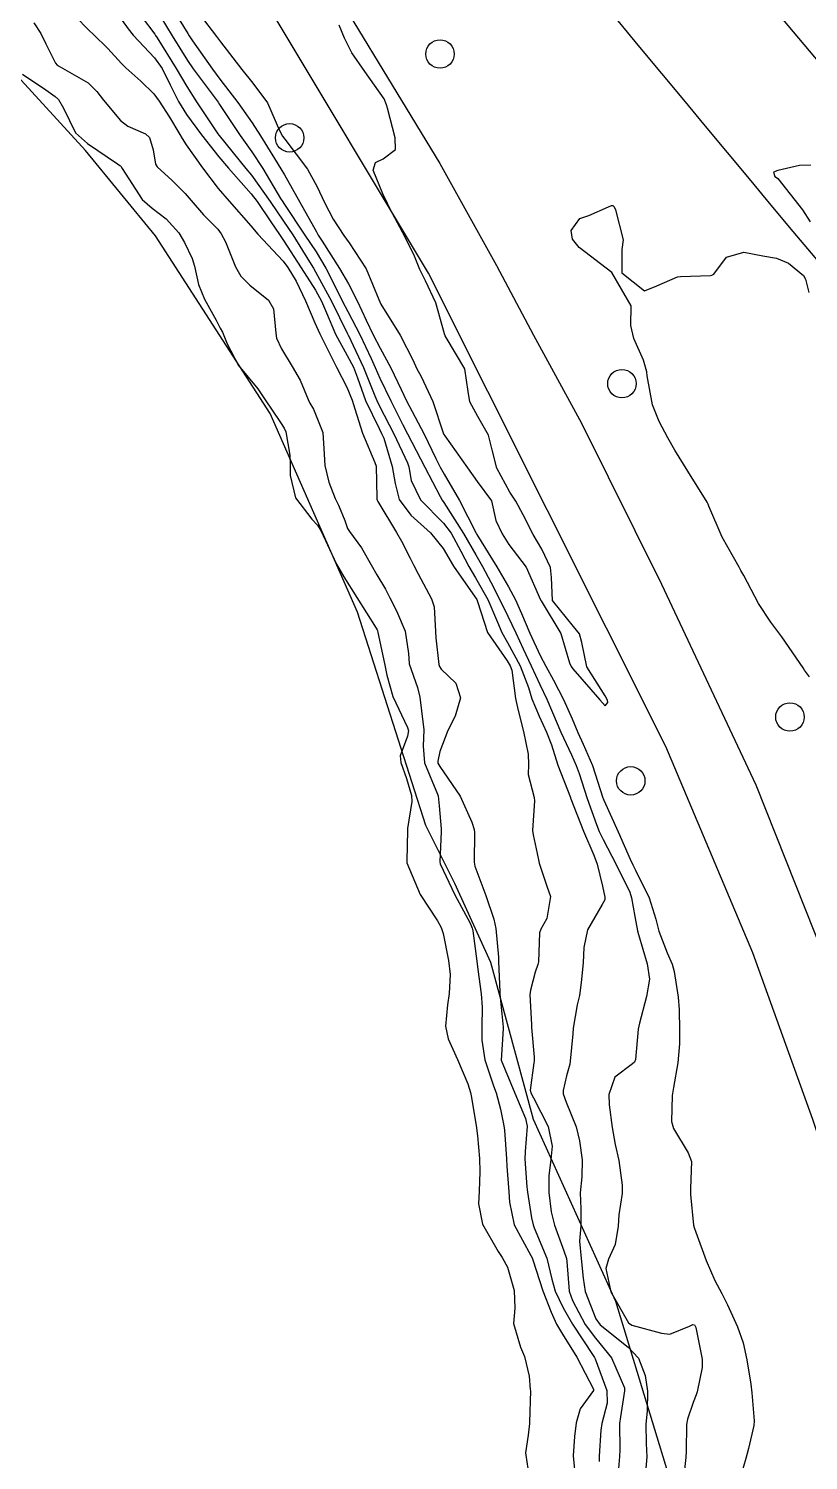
# Model space of a CAD drawing. Header units: metres. Extents: x 286371 to 293043, y 7462578 to 7466404.
# Drawn here: x 291645.5 to 291692.9, y 7463326.7 to 7463413.7 of the extents above; entities that cross this region are included whole.
import ezdxf

# ---------------------------------------------------------------- set-up
doc = ezdxf.new("R2010")
doc.units = ezdxf.units.M
doc.header["$MEASUREMENT"] = 0
for name, color, linetype in [('Curvas de Nivel 1m', 11, 'Continuous'), ('Curvas de Nivel 5m', 15, 'Continuous'), ('Divisas', 45, 'Continuous'), ('Linha Férrea', 20, 'Continuous'), ('Postes', 20, 'Continuous'), ('Vias primárias', 230, 'Continuous')]:
    doc.layers.add(name, color=color, linetype=linetype)

msp = doc.modelspace()

# ---------------------------------------------------------------- linework, layer by layer
at = {"layer": 'Curvas de Nivel 1m', "flags": 128}
for points, elevation in [([(291654.06, 7463415.312), (291655.206, 7463413.438), (291655.294, 7463413.293), (291655.502, 7463412.988), (291656.708, 7463411.271), (291657.165, 7463410.668), (291658.255, 7463409.248), (291659.126, 7463408), (291659.62, 7463407.227), (291660.474, 7463405.833), (291660.858, 7463405.208), (291661.079, 7463404.848), (291662.021, 7463403.19), (291663.027, 7463401.37), (291663.137, 7463401.173), (291663.375, 7463400.811), (291664.435, 7463399.153), (291664.97, 7463398.222), (291665.524, 7463397.136), (291666.057, 7463396.008), (291666.488, 7463395.121), (291666.912, 7463394.305), (291667.56, 7463393.104), (291668.181, 7463391.788), (291668.513, 7463391.09), (291668.854, 7463390.445), (291669.577, 7463389.073), (291670.291, 7463387.583), (291670.552, 7463387.058), (291670.798, 7463386.63), (291671.729, 7463385.04), (291672.745, 7463383.056), (291672.758, 7463383.024), (291672.788, 7463382.979), (291674.003, 7463381.005), (291674.696, 7463379.797), (291675.125, 7463378.988), (291675.487, 7463378.167), (291676.003, 7463376.974), (291676.634, 7463375.61), (291676.969, 7463374.959), (291677.443, 7463374.116), (291678.045, 7463372.943), (291678.566, 7463371.758), (291678.915, 7463370.929), (291679.251, 7463370.216), (291679.821, 7463368.915), (291680.438, 7463366.962), (291680.455, 7463366.905), (291680.493, 7463366.812), (291681.373, 7463364.891), (291682.099, 7463363.22), (291682.263, 7463362.877), (291682.429, 7463362.562), (291683.261, 7463360.862), (291683.664, 7463359.577), (291683.85, 7463358.852), (291684.354, 7463357.532), (291684.652, 7463356.84), (291684.776, 7463356.399), (291685.025, 7463354.834), (291685.072, 7463354.063), (291685.101, 7463352.832), (291685.107, 7463351.997), (291685.004, 7463350.833), (291684.729, 7463349.342), (291684.661, 7463348.846), (291684.617, 7463347.263), (291684.732, 7463346.844), (291685.631, 7463345.367), (291685.822, 7463344.829), (291685.776, 7463343.184), (291685.768, 7463342.83), (291685.957, 7463340.966), (291685.989, 7463340.826), (291686.09, 7463340.534), (291686.722, 7463338.815), (291687.253, 7463337.599), (291687.67, 7463336.8), (291688.024, 7463336.117), (291688.62, 7463334.785), (291688.964, 7463333.805), (291689.202, 7463332.776), (291689.438, 7463331.286), (291689.491, 7463330.771), (291689.635, 7463329.052), (291689.625, 7463328.769), (291689.295, 7463327.372), (291689.132, 7463326.776), (291688.857, 7463325.791)], 726), ([(291652.373, 7463414.488), (291653.205, 7463413.395), (291653.253, 7463413.324), (291653.344, 7463413.18), (291654.503, 7463411.305), (291655.158, 7463410.21), (291655.744, 7463409.285), (291657.045, 7463407.336), (291657.092, 7463407.265), (291657.114, 7463407.239), (291658.747, 7463405.24), (291659.078, 7463404.819), (291660.209, 7463403.217), (291661.036, 7463402.026), (291661.585, 7463401.196), (291662.608, 7463399.564), (291662.849, 7463399.176), (291662.981, 7463398.955), (291663.953, 7463397.159), (291664.925, 7463395.178), (291664.94, 7463395.144), (291664.959, 7463395.109), (291665.897, 7463393.129), (291666.584, 7463391.403), (291666.693, 7463391.117), (291666.859, 7463390.777), (291667.741, 7463389.101), (291668.57, 7463387.326), (291668.642, 7463387.087), (291668.792, 7463386.251), (291669.36, 7463385.076), (291670.753, 7463383.66), (291671.226, 7463383.047), (291671.801, 7463381.966), (291672.289, 7463381.031), (291672.704, 7463380.34), (291673.451, 7463379.013), (291674.034, 7463377.634), (291674.295, 7463377), (291674.645, 7463376.404), (291675.418, 7463374.983), (291675.916, 7463373.657), (291676.126, 7463372.971), (291676.568, 7463371.925), (291677.024, 7463370.957), (291677.327, 7463370.168), (291677.713, 7463368.947), (291678.465, 7463366.965), (291678.478, 7463366.935), (291678.493, 7463366.893), (291679.263, 7463364.922), (291679.895, 7463363.46), (291680.09, 7463362.91), (291680.414, 7463361.576), (291680.565, 7463360.902), (291680.558, 7463360.745), (291680.398, 7463360.468), (291679.512, 7463358.922), (291679.287, 7463357.855), (291679.253, 7463356.926), (291679.128, 7463355.73), (291679.012, 7463354.934), (291678.878, 7463354.364), (291678.643, 7463352.939), (291678.612, 7463352.607), (291678.461, 7463350.941), (291678.432, 7463350.761), (291678.24, 7463350.041), (291678.019, 7463349.156), (291678.027, 7463348.947), (291678.216, 7463348.439), (291678.81, 7463346.935), (291679.031, 7463346.082), (291679.174, 7463344.929), (291679.167, 7463343.911), (291679.064, 7463342.93), (291679.098, 7463341.946), (291679.095, 7463340.93), (291679.024, 7463339.991), (291679.125, 7463338.929), (291679.239, 7463337.733), (291679.369, 7463336.924), (291680.009, 7463335.265), (291680.273, 7463334.91), (291681.984, 7463333.548), (291682.612, 7463332.875), (291683.008, 7463331.819), (291683.151, 7463330.866), (291683.142, 7463329.65), (291683.051, 7463328.867), (291683.078, 7463327.685), (291683.12, 7463326.866), (291683.022, 7463325.711)], 728), ([(291653.229, 7463415.004), (291654.263, 7463413.309), (291655.182, 7463411.805), (291655.536, 7463411.289), (291656.753, 7463409.668), (291657.052, 7463409.266), (291657.142, 7463409.129), (291658.401, 7463407.245), (291659.099, 7463406.248), (291659.775, 7463405.224), (291660.849, 7463403.415), (291660.985, 7463403.205), (291661.053, 7463403.105), (291662.324, 7463401.185), (291663.004, 7463400.153), (291663.602, 7463399.165), (291664.27, 7463397.849), (291664.617, 7463397.149), (291664.945, 7463396.531), (291665.674, 7463395.133), (291666.353, 7463393.672), (291666.596, 7463393.119), (291666.884, 7463392.471), (291667.554, 7463391.104), (291668.288, 7463389.647), (291668.57, 7463389.088), (291668.826, 7463388.578), (291669.611, 7463387.072), (291670.551, 7463385.284), (291670.68, 7463385.056), (291670.772, 7463384.914), (291671.962, 7463383.036), (291672.725, 7463381.737), (291673.131, 7463381.018), (291673.637, 7463380.073), (291674.186, 7463379.002), (291674.669, 7463378.009), (291675.143, 7463376.987), (291675.595, 7463376.025), (291676.087, 7463374.973), (291676.602, 7463373.855), (291677.027, 7463372.958), (291677.378, 7463372.146), (291677.892, 7463370.944), (291678.534, 7463369.57), (291678.827, 7463368.93), (291679.007, 7463368.437), (291679.489, 7463366.92), (291680.046, 7463365.335), (291680.219, 7463364.908), (291680.457, 7463364.424), (291681.258, 7463362.892), (291682.074, 7463361.214), (291682.192, 7463360.878), (291682.387, 7463359.733), (291682.54, 7463358.872), (291682.6, 7463358.642), (291683.142, 7463356.862), (291683.272, 7463355.918), (291683.103, 7463354.863), (291682.659, 7463353.247), (291682.593, 7463352.878), (291682.417, 7463351.042), (291682.369, 7463350.882), (291682.252, 7463350.769), (291681.176, 7463349.964), (291680.812, 7463348.906), (291680.829, 7463348.291), (291681.006, 7463346.902), (291681.199, 7463345.878), (291681.411, 7463344.896), (291681.622, 7463343.404), (291681.605, 7463342.892), (291681.42, 7463341.583), (291681.375, 7463340.895), (291681.18, 7463339.796), (291680.776, 7463338.904), (291680.63, 7463338.331), (291680.931, 7463336.901), (291682.006, 7463335.025), (291682.199, 7463334.882), (291683.997, 7463334.392), (291684.511, 7463334.332), (291685.7, 7463334.829), (291685.908, 7463334.923), (291686.005, 7463334.901), (291686.059, 7463334.824), (291686.084, 7463334.742), (291686.484, 7463332.817), (291686.486, 7463332.297), (291686.164, 7463330.821), (291686.115, 7463330.648), (291685.934, 7463330.168), (291685.583, 7463329.165), (291685.53, 7463328.83), (291685.497, 7463327.223), (291685.48, 7463326.831), (291685.326, 7463325.368)], 727), ([(291645.849, 7463414.081), (291646.275, 7463413.438), (291646.575, 7463412.814), (291647.177, 7463411.633), (291647.277, 7463411.524), (291647.444, 7463411.42), (291649.16, 7463410.439), (291649.683, 7463409.915), (291650.081, 7463409.38), (291651.126, 7463408.143), (291651.574, 7463407.808), (291652.642, 7463407.334), (291652.889, 7463407.107), (291653.1, 7463406.36), (291653.254, 7463405.499), (291653.346, 7463405.329), (291654.254, 7463404.493), (291655.06, 7463403.703), (291655.417, 7463403.289), (291656.165, 7463402.406), (291657.028, 7463401.531), (291657.247, 7463401.261), (291657.495, 7463400.78), (291658.111, 7463399.248), (291658.425, 7463398.685), (291658.972, 7463398.125), (291660.119, 7463397.217), (291660.42, 7463396.689), (291660.553, 7463395.212), (291660.612, 7463394.903), (291660.91, 7463394.254), (291661.562, 7463393.194), (291662.046, 7463392.356), (291662.528, 7463391.181), (291662.636, 7463390.954), (291662.855, 7463390.592), (291663.422, 7463389.166), (291663.5, 7463387.856), (291663.532, 7463387.17), (291663.78, 7463386.156), (291664.165, 7463385.157), (291664.373, 7463384.757), (291664.754, 7463383.828), (291664.928, 7463383.332), (291665.043, 7463383.148), (291665.765, 7463382.169), (291666.35, 7463381.13), (291666.705, 7463380.507), (291667.22, 7463379.642), (291667.484, 7463379.108), (291667.896, 7463378.324), (291668.418, 7463377.098), (291668.634, 7463375.735), (291668.659, 7463375.129), (291668.662, 7463375.094), (291669.179, 7463373.659), (291669.315, 7463373.084), (291669.411, 7463372.252), (291669.55, 7463371.08), (291669.522, 7463370.102), (291669.599, 7463369.078), (291670.384, 7463367.177), (291670.422, 7463367.066), (291670.485, 7463366.458), (291670.611, 7463365.062), (291670.616, 7463364.908), (291670.527, 7463363.063), (291670.547, 7463362.948), (291671.449, 7463361.049), (291672.379, 7463359.335), (291672.505, 7463359.032), (291672.539, 7463358.864), (291672.78, 7463357.028), (291672.845, 7463356.518), (291673.044, 7463355.023), (291673.105, 7463354.22), (291673.09, 7463353.022), (291673.082, 7463352.212), (291673.267, 7463351.019), (291673.803, 7463349.439), (291673.949, 7463349.009), (291674.209, 7463348.009), (291674.429, 7463347.001), (291674.456, 7463346.735), (291674.58, 7463344.998), (291674.61, 7463344.545), (291674.723, 7463342.996), (291674.766, 7463342.353), (291675.056, 7463340.99), (291676.067, 7463339.127), (291676.143, 7463338.973), (291676.175, 7463338.86), (291676.788, 7463336.963), (291677.293, 7463335.678), (291677.616, 7463334.95), (291677.995, 7463334.342), (291678.867, 7463332.931), (291679.864, 7463330.997), (291679.873, 7463330.916), (291679.061, 7463329.794), (291678.826, 7463328.931), (291678.721, 7463328.113), (291678.627, 7463326.933), (291678.708, 7463326.095)], 731), ([(291651.217, 7463414.238), (291651.584, 7463413.724), (291651.894, 7463413.344), (291653.184, 7463411.97), (291653.644, 7463411.317), (291654.145, 7463410.323), (291654.636, 7463409.302), (291655.132, 7463408.513), (291656.042, 7463407.281), (291657.094, 7463405.946), (291657.684, 7463405.255), (291659.061, 7463403.699), (291659.427, 7463403.229), (291660.265, 7463401.987), (291660.778, 7463401.208), (291661.019, 7463400.845), (291662.096, 7463399.188), (291662.964, 7463397.824), (291663.34, 7463397.169), (291663.646, 7463396.461), (291664.18, 7463395.156), (291664.905, 7463393.852), (291665.28, 7463393.139), (291665.52, 7463392.499), (291666.012, 7463391.127), (291666.838, 7463389.411), (291666.99, 7463389.112), (291667.119, 7463388.821), (291667.643, 7463387.102), (291667.811, 7463386.077), (291668.059, 7463385.095), (291668.76, 7463384.141), (291669.971, 7463383.066), (291670.73, 7463382.113), (291671.37, 7463381.045), (291672.686, 7463379.162), (291672.773, 7463379.023), (291672.82, 7463378.885), (291673.423, 7463377.013), (291674.628, 7463375.287), (291674.813, 7463374.992), (291674.898, 7463374.711), (291675.127, 7463372.986), (291675.294, 7463372.27), (291675.622, 7463370.978), (291675.897, 7463369.611), (291675.924, 7463368.973), (291675.902, 7463368.364), (291676.26, 7463366.969), (291676.286, 7463366.764), (291676.174, 7463364.97), (291676.198, 7463364.708), (291676.443, 7463363.566), (291676.543, 7463363.079), (291676.56, 7463362.972), (291677.029, 7463361.578), (291677.26, 7463360.957), (291677.028, 7463359.606), (291676.661, 7463358.97), (291676.592, 7463358.75), (291676.519, 7463356.972), (291676.492, 7463356.822), (291676.335, 7463356.349), (291676.034, 7463355.263), (291676.009, 7463354.979), (291676.095, 7463353.169), (291676.107, 7463352.977), (291676.257, 7463351.171), (291676.274, 7463350.974), (291676.271, 7463350.957), (291676.252, 7463350.841), (291676.027, 7463349.177), (291676.076, 7463348.977), (291676.22, 7463348.697), (291677.12, 7463346.961), (291677.365, 7463345.767), (291677.279, 7463344.958), (291677.147, 7463343.962), (291677.166, 7463342.959), (291677.3, 7463341.773), (291677.498, 7463340.954), (291678.073, 7463339.407), (291678.221, 7463338.942), (291678.247, 7463338.756), (291678.401, 7463336.939), (291678.587, 7463336.375), (291679.371, 7463334.924), (291679.992, 7463334.094), (291680.957, 7463332.9), (291681.758, 7463331.076), (291681.765, 7463330.887), (291681.506, 7463329.305), (291681.455, 7463328.891), (291681.476, 7463327.305), (291681.462, 7463326.891), (291681.329, 7463325.425)], 729), ([(291645.167, 7463410.971), (291646.579, 7463410.007), (291647.147, 7463409.614), (291647.35, 7463409.421), (291647.659, 7463408.894), (291648.383, 7463407.405), (291649.104, 7463406.745), (291650.932, 7463405.521), (291651.085, 7463405.422), (291651.114, 7463405.393), (291651.137, 7463405.364), (291651.212, 7463405.233), (291652.444, 7463403.344), (291653.046, 7463402.823), (291653.886, 7463402.167), (291654.667, 7463401.31), (291655.015, 7463400.729), (291655.468, 7463399.762), (291655.618, 7463399.292), (291655.863, 7463398.173), (291656.233, 7463397.285), (291656.939, 7463395.997), (291657.187, 7463395.528), (291657.323, 7463395.268), (291657.613, 7463394.565), (291658.287, 7463393.254), (291658.883, 7463392.538), (291659.476, 7463391.835), (291659.881, 7463391.229), (291660.842, 7463389.772), (291661.064, 7463389.437), (291661.167, 7463389.208), (291661.405, 7463387.795), (291661.431, 7463387.205), (291661.436, 7463386.564), (291661.759, 7463385.2), (291662.755, 7463383.909), (291663.102, 7463383.53), (291663.313, 7463383.176), (291663.817, 7463382.078), (291664.255, 7463381.161), (291664.703, 7463380.389), (291665.483, 7463379.142), (291666.656, 7463377.274), (291666.712, 7463377.181), (291666.738, 7463377.123), (291666.758, 7463377.017), (291667.163, 7463375.116), (291667.306, 7463374.422), (291667.675, 7463373.108), (291668.566, 7463371.241), (291668.615, 7463371.094), (291668.617, 7463371.039), (291668.556, 7463370.707), (291668.129, 7463369.503), (291668.158, 7463369.1), (291668.51, 7463368.132), (291668.815, 7463367.09), (291668.838, 7463366.74), (291668.575, 7463365.093), (291668.561, 7463364.995), (291668.515, 7463363.093), (291668.53, 7463362.996), (291669.344, 7463361.08), (291670.38, 7463359.468), (291670.618, 7463359.061), (291670.734, 7463358.693), (291671.051, 7463357.054), (291671.169, 7463356.214), (291671.103, 7463355.053), (291670.99, 7463354.368), (291670.867, 7463353.056), (291671.039, 7463352.286), (291671.604, 7463351.044), (291672.232, 7463349.558), (291672.386, 7463349.032), (291672.43, 7463348.822), (291672.733, 7463347.026), (291672.811, 7463346.399), (291672.936, 7463345.023), (291672.971, 7463344.203), (291672.931, 7463343.022), (291672.888, 7463342.258), (291673.118, 7463341.019), (291674.079, 7463339.366), (291674.329, 7463339.001), (291674.653, 7463338.405), (291675.042, 7463336.989), (291675.095, 7463335.912), (291675.012, 7463334.989), (291675.431, 7463333.534), (291675.676, 7463332.979), (291675.956, 7463331.769), (291676.029, 7463330.973), (291676.033, 7463330.883), (291675.986, 7463328.973), (291675.98, 7463328.907), (291675.902, 7463328.19), (291675.748, 7463327.114), (291675.751, 7463326.976), (291675.872, 7463326.158)], 732), ([(291693.006, 7463374.321), (291692.708, 7463374.723), (291692.616, 7463374.859), (291691.312, 7463376.744), (291690.657, 7463377.635), (291689.907, 7463378.766), (291689.017, 7463380.47), (291688.835, 7463380.783), (291688.717, 7463380.98), (291687.698, 7463382.8), (291686.885, 7463384.7), (291686.835, 7463384.814), (291686.776, 7463384.938), (291685.611, 7463386.832), (291684.823, 7463388.098), (291684.384, 7463388.851), (291683.863, 7463389.846), (291683.458, 7463390.866), (291683.133, 7463392.628), (291683.105, 7463392.871), (291682.905, 7463393.583), (291682.317, 7463394.884), (291682.135, 7463395.687), (291682.155, 7463396.886), (291680.984, 7463398.904), (291679.006, 7463400.42), (291678.605, 7463400.941), (291678.508, 7463401.456), (291679.033, 7463402.197), (291679.582, 7463402.38), (291680.785, 7463402.908), (291680.976, 7463402.975), (291681.045, 7463402.975), (291681.122, 7463402.903), (291681.218, 7463402.725), (291681.685, 7463400.894), (291681.591, 7463400.31), (291681.588, 7463398.895), (291682.968, 7463397.789), (291683.731, 7463398.104), (291684.981, 7463398.643), (291685.157, 7463398.666), (291686.983, 7463398.726), (291687.059, 7463398.738), (291687.189, 7463398.811), (291687.958, 7463399.842), (291689.004, 7463400.144), (291690.161, 7463399.92), (291691, 7463399.785), (291691.726, 7463399.471), (291692.629, 7463398.722), (291692.762, 7463398.5), (291692.969, 7463397.699)], 726)]:
    msp.add_lwpolyline(points, dxfattribs=dict(at, elevation=elevation))
at = {"layer": 'Curvas de Nivel 5m', "flags": 128}
for points, elevation in [([(291648.343, 7463414.524), (291649.208, 7463413.63), (291649.472, 7463413.38), (291650.341, 7463412.521), (291651.178, 7463411.623), (291651.434, 7463411.351), (291652.355, 7463410.533), (291653.151, 7463409.779), (291653.471, 7463409.32), (291654.097, 7463408.343), (291654.734, 7463407.3), (291654.865, 7463407.054), (291655.105, 7463406.679), (291656.106, 7463405.279), (291657.065, 7463404.017), (291657.723, 7463403.254), (291659.032, 7463401.746), (291659.477, 7463401.228), (291661, 7463399.587), (291661.299, 7463399.2), (291661.798, 7463398.372), (291662.375, 7463397.183), (291662.934, 7463395.841), (291663.236, 7463395.17), (291663.551, 7463394.529), (291664.256, 7463393.154), (291664.876, 7463391.923), (291665.201, 7463391.139), (291665.37, 7463390.623), (291665.827, 7463389.13), (291666.583, 7463387.342), (291666.653, 7463387.117), (291666.694, 7463385.197), (291666.704, 7463385.115), (291666.723, 7463385.065), (291666.772, 7463384.971), (291667.89, 7463383.097), (291668.197, 7463382.556), (291668.721, 7463381.53), (291668.953, 7463381.081), (291669.208, 7463380.576), (291670.022, 7463379.064), (291670.178, 7463378.566), (291670.265, 7463377.062), (291670.28, 7463376.693), (291670.475, 7463375.057), (291670.507, 7463374.941), (291670.62, 7463374.772), (291671.498, 7463373.937), (291671.787, 7463373.041), (291671.455, 7463371.924), (291671.023, 7463371.055), (291670.538, 7463369.78), (291670.403, 7463369.19), (291670.414, 7463369.066), (291670.521, 7463368.851), (291671.77, 7463367.045), (291672.471, 7463365.477), (291672.615, 7463365.032), (291672.641, 7463364.853), (291672.617, 7463363.032), (291672.667, 7463362.794), (291673.332, 7463361.021), (291673.814, 7463359.582), (291673.942, 7463359.011), (291674.096, 7463357.26), (291674.107, 7463357.008), (291674.178, 7463355.145), (291674.184, 7463355.006), (291674.296, 7463353.812), (291674.384, 7463353.003), (291674.387, 7463352.898), (291674.254, 7463351.004), (291675.084, 7463348.992), (291675.731, 7463347.452), (291675.83, 7463346.98), (291675.71, 7463345.442), (291675.706, 7463344.981), (291675.817, 7463343.301), (291675.855, 7463342.979), (291676.111, 7463341.417), (291676.203, 7463340.973), (291676.274, 7463340.798), (291677.036, 7463338.96), (291677.332, 7463337.668), (291677.541, 7463336.952), (291678.019, 7463335.94), (291678.601, 7463334.935), (291679.851, 7463333.041), (291679.93, 7463332.915), (291679.973, 7463332.834), (291680.691, 7463330.903), (291680.698, 7463330.137), (291680.387, 7463328.907), (291680.327, 7463328.489), (291680.207, 7463326.91), (291680.21, 7463326.579)], 730), ([(291655.952, 7463414.554), (291656.946, 7463413.268), (291657.199, 7463412.941), (291658.486, 7463411.245), (291659.162, 7463410.417), (291660.059, 7463409.221), (291660.793, 7463407.536), (291660.974, 7463407.207), (291661.111, 7463407.02), (291662.477, 7463405.184), (291663.068, 7463404.123), (291663.51, 7463403.168), (291664.043, 7463402.155), (291664.697, 7463401.149), (291665.015, 7463400.706), (291666.045, 7463399.129), (291666.816, 7463397.257), (291666.876, 7463397.116), (291666.952, 7463396.981), (291668.115, 7463395.097), (291668.901, 7463393.552), (291669.118, 7463393.081), (291669.392, 7463392.571), (291670.113, 7463391.066), (291670.743, 7463389.148), (291670.783, 7463389.055), (291670.833, 7463388.971), (291672.205, 7463387.033), (291672.792, 7463386.203), (291673.674, 7463385.011), (291673.941, 7463383.822), (291674.316, 7463383.001), (291674.735, 7463382.369), (291675.774, 7463380.979), (291676.645, 7463379.004), (291676.663, 7463378.965), (291676.683, 7463378.926), (291677.892, 7463376.946), (291678.407, 7463375.158), (291678.519, 7463374.936), (291678.621, 7463374.795), (291680.266, 7463372.909), (291680.579, 7463372.541), (291680.737, 7463372.747), (291680.728, 7463372.902), (291680.588, 7463373.154), (291679.471, 7463374.922), (291679.173, 7463376.397), (291679.018, 7463376.929), (291678.661, 7463377.377), (291677.377, 7463378.954), (291677.309, 7463380.351), (291677.259, 7463380.956), (291676.731, 7463382.084), (291676.211, 7463382.972), (291675.587, 7463384.157), (291675.144, 7463384.989), (291674.782, 7463385.554), (291674.005, 7463387.006), (291673.709, 7463388.123), (291673.492, 7463389.015), (291672.851, 7463390.138), (291672.357, 7463391.032), (291672.247, 7463391.66), (291672.045, 7463393.037), (291670.923, 7463394.96), (291670.858, 7463395.055), (291670.817, 7463395.165), (291670.283, 7463397.065), (291669.655, 7463398.393), (291669.32, 7463399.079), (291668.996, 7463399.902), (291668.397, 7463401.094), (291667.649, 7463402.499), (291667.343, 7463403.11), (291667.063, 7463403.687), (291666.485, 7463405.123), (291666.623, 7463405.589), (291667.095, 7463405.812), (291667.826, 7463406.381), (291667.809, 7463407.104), (291667.348, 7463408.905), (291667.293, 7463409.112), (291667.149, 7463409.47), (291665.976, 7463411.132), (291665.191, 7463412.261), (291664.732, 7463413.152), (291664.417, 7463413.956)], 725), ([(291693.085, 7463405.429), (291692.394, 7463405.415), (291691.08, 7463405.119), (291690.824, 7463405.002), (291690.889, 7463404.747), (291691.002, 7463404.675), (291691.072, 7463404.622), (291692.568, 7463402.722), (291693.033, 7463401.995)], 725)]:
    msp.add_lwpolyline(points, dxfattribs=dict(at, elevation=elevation))
at = {"layer": 'Divisas'}
msp.add_lwpolyline([(291692.664, 7463278.212), (291690.585, 7463298.074), (291685.178, 7463323.352), (291681.228, 7463336.328), (291676.232, 7463347.384), (291673.634, 7463356.934), (291671.45, 7463361.734), (291669.683, 7463365.263), (291665.526, 7463378.239), (291660.216, 7463390.325), (291653.246, 7463401.14), (291648.985, 7463406.331), (291637.026, 7463419.431)], dxfattribs=at)
at = {"layer": 'Linha Férrea'}
for points in [[(291635.617, 7463454.769), (291647.208, 7463440.777), (291650.44, 7463436.201), (291651.47, 7463434.87), (291662.125, 7463419.38), (291670.541, 7463405.539), (291673.967, 7463399.337), (291676.231, 7463395.096), (291679.146, 7463389.733), (291684.006, 7463379.958), (291689.737, 7463367.736), (291694.515, 7463355.694), (291701.883, 7463335.003), (291703.841, 7463329.504), (291706.763, 7463317.876), (291710.125, 7463303.821), (291713.579, 7463286.673), (291714.667, 7463281.624), (291717.21, 7463268.712), (291719.015, 7463257.541), (291723.122, 7463229.236), (291728.067, 7463196.361), (291732.267, 7463169.851)], [(291729.099, 7463165.211), (291725.358, 7463187.804), (291723.961, 7463197.718), (291721.429, 7463214.518), (291718.122, 7463234.896), (291715.901, 7463249.745), (291713.553, 7463264.446), (291712.442, 7463271.953), (291710.864, 7463280.532), (291708.935, 7463291.204), (291706.7, 7463301), (291704.927, 7463308.049), (291702.649, 7463317.233), (291701.042, 7463323.305), (291698.708, 7463330.657), (291693.195, 7463347.393), (291689.552, 7463357.528), (291684.27, 7463370.072), (291669.841, 7463398.872), (291660.226, 7463414.92), (291648.843, 7463431.945), (291631.904, 7463452.844)]]:
    msp.add_lwpolyline(points, dxfattribs=at)
at = {"layer": 'Postes'}
for centre in [(291670.543, 7463412.193), (291661.4, 7463407.095), (291681.6, 7463392.146), (291691.813, 7463371.869), (291682.136, 7463367.987)]:
    msp.add_circle(centre, 0.866, dxfattribs=at)
at = {"layer": 'Vias primárias'}
for points in [[(291154.707, 7463553.72), (291187.373, 7463559.851), (291217.137, 7463567.309), (291239.666, 7463573.621), (291294.247, 7463588.913, -0.024627), (291323.7, 7463596.39, -0.079731), (291382.105, 7463601.728, -0.04022), (291451.912, 7463584.119, -0.0211), (291494.43, 7463568.73, -0.125582), (291630.036, 7463477.128, 0.006089), (291714.73, 7463374.295), (291732.559, 7463354.386, 0.031385), (291743.507, 7463343.606, 0.329747), (291763.815, 7463342.021, 0.061276), (291772.942, 7463349.425, 0.081559), (291785.277, 7463367.296), (291794.097, 7463382.652), (291807.785, 7463424.533), (291831.644, 7463500.745), (291834.418, 7463509.844)], [(291699.945, 7463493.075), (291705.993, 7463485.549), (291729.85, 7463455.81), (291771.453, 7463406.308), (291780.691, 7463394.514), (291781.764, 7463393.219, -0.068065), (291785.743, 7463386.822, -0.204383), (291785.777, 7463384.855, -0.013587), (291784.892, 7463382.835), (291777.283, 7463368.944), (291769.871, 7463356.665), (291766.33, 7463352.29, -0.134501), (291758.081, 7463346.363, -0.158947), (291752.69, 7463346.146, -0.100515), (291747.285, 7463348.883), (291732.099, 7463366.114), (291707.854, 7463394.759), (291644.322, 7463470.214), (291629.197, 7463489.121), (291622.063, 7463497.985), (291612.423, 7463509.274)]]:
    msp.add_lwpolyline(points, format="xyb", dxfattribs=at)

doc.saveas('drawing.dxf')
